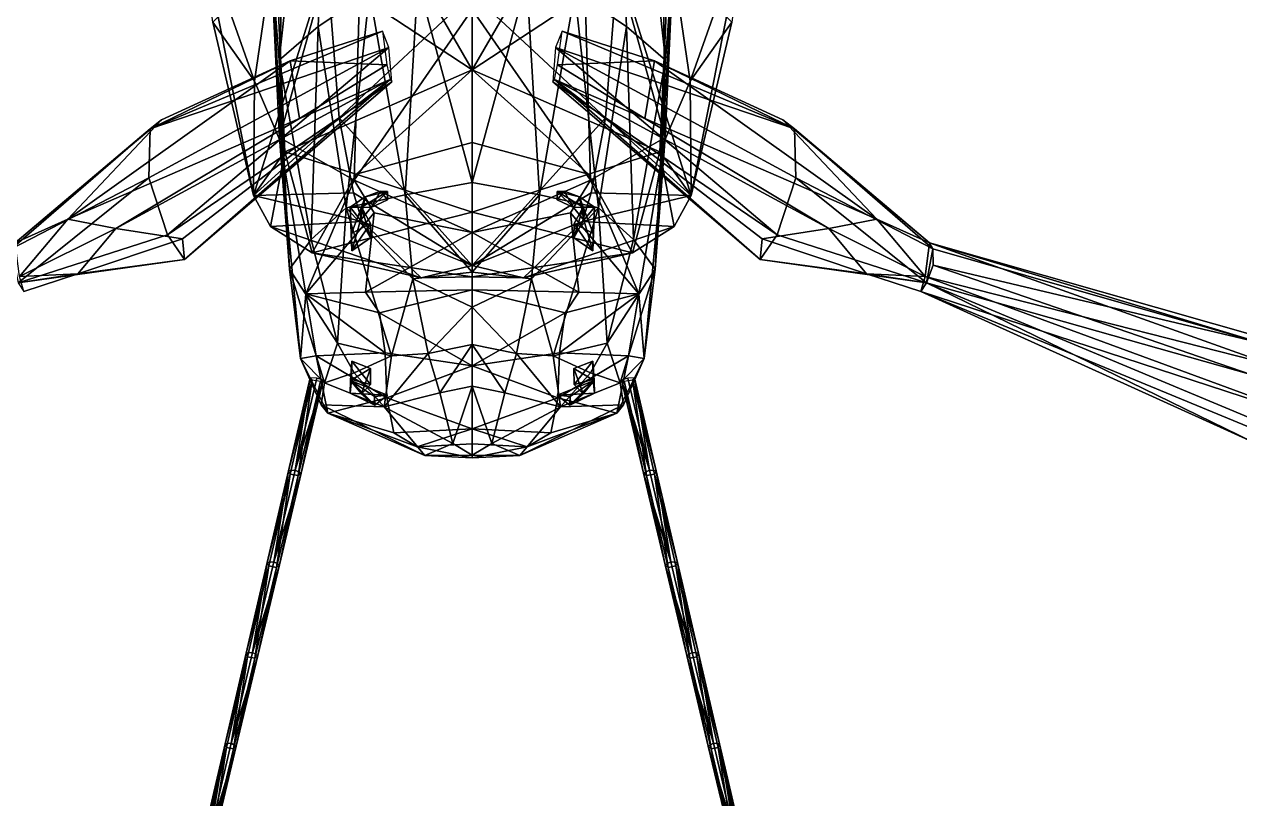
# Model space of a CAD drawing. Extents: x -0.0278 to 0.0278, y -0.0507 to 0.0286.
# Drawn here: x -0.0089 to 0.01524, y -0.02143 to -0.00606 of the extents above; entities that cross this region are included whole.
import ezdxf

# ---------------------------------------------------------------- set-up
doc = ezdxf.new("R2010")
doc.units = 0
doc.layers.add('ROACH$LWO', color=1, linetype='CONTINUOUS')

msp = doc.modelspace()

# ---------------------------------------------------------------- linework, layer by layer
at = {"layer": 'ROACH$LWO'}
for points in [[(-0.003833, -0.006775, 0.011324), (-0.003998, -0.004721, 0.012305), (-0.003349, 0.004851, 0.011623)], [(-0.003349, 0.004851, 0.011623), (-0.002591, 0.004576, 0.010879), (-0.003833, -0.006775, 0.011324)], [(0.002591, 0.004576, 0.010879), (0.003349, 0.004851, 0.011623), (0.003833, -0.006775, 0.011324)], [(0.003998, -0.004721, 0.012305), (0.003833, -0.006775, 0.011324), (0.003349, 0.004851, 0.011623)], [(-0.002591, 0.004576, 0.010879), (-0.003064, -0.006105, 0.01035), (-0.003833, -0.006775, 0.011324)], [(-0.003064, -0.006105, 0.01035), (-0.002591, 0.004576, 0.010879), (-0.002039, -0.005424, 0.009684)], [(0.002591, 0.004576, 0.010879), (0.003064, -0.006105, 0.01035), (0.002039, -0.005424, 0.009684)], [(0.003064, -0.006105, 0.01035), (0.002591, 0.004576, 0.010879), (0.003833, -0.006775, 0.011324)], [(-0.003998, -0.004721, 0.012305), (-0.003827, -0.008309, 0.013187), (-0.00372, 0.001662, 0.013112)], [(-0.003827, -0.008309, 0.013187), (-0.002147, -0.002297, 0.013983), (-0.00372, 0.001662, 0.013112)], [(0.002147, -0.002297, 0.013983), (0.003827, -0.008309, 0.013187), (0.00372, 0.001662, 0.013112)], [(0.003827, -0.008309, 0.013187), (0.003998, -0.004721, 0.012305), (0.00372, 0.001662, 0.013112)], [(-0.002346, -0.009154, 0.013752), (-0.002147, -0.002297, 0.013983), (-0.003827, -0.008309, 0.013187)], [(-0.002147, -0.002297, 0.013983), (-0.002346, -0.009154, 0.013752), (0, -0.00577, 0.013861)], [(0.002346, -0.009154, 0.013752), (0.002147, -0.002297, 0.013983), (0, -0.00577, 0.013861)], [(0.002147, -0.002297, 0.013983), (0.002346, -0.009154, 0.013752), (0.003827, -0.008309, 0.013187)], [(0, -0.006965, 0.015927), (0, -0.003525, 0.016612), (-0.001189, -0.004907, 0.016438)], [(0, -0.003525, 0.016612), (0, -0.006965, 0.015927), (0.001189, -0.004907, 0.016438)], [(-0.004343, -0.009459, 0.013097), (-0.005153, -0.006023, 0.014034), (-0.005409, -0.004062, 0.012632)], [(-0.005409, -0.004062, 0.012632), (-0.00289, -0.004834, 0.011354), (-0.004343, -0.009459, 0.013097)], [(0.00289, -0.004834, 0.011354), (0.005409, -0.004062, 0.012632), (0.004343, -0.009459, 0.013097)], [(0.005153, -0.006023, 0.014034), (0.004343, -0.009459, 0.013097), (0.005409, -0.004062, 0.012632)], [(-0.004325, -0.007191, 0.014898), (-0.003915, -0.004393, 0.015993), (-0.004846, -0.005716, 0.01507)], [(-0.003915, -0.004393, 0.015993), (-0.004325, -0.007191, 0.014898), (-0.003725, -0.008594, 0.014564)], [(-0.001189, -0.004907, 0.016438), (-0.003915, -0.004393, 0.015993), (0, -0.006965, 0.015927)], [(-0.003915, -0.004393, 0.015993), (-0.003725, -0.008594, 0.014564), (0, -0.006965, 0.015927)], [(0.003915, -0.004393, 0.015993), (0.001189, -0.004907, 0.016438), (0, -0.006965, 0.015927)], [(0.003725, -0.008594, 0.014564), (0.003915, -0.004393, 0.015993), (0, -0.006965, 0.015927)], [(0.004325, -0.007191, 0.014898), (0.003915, -0.004393, 0.015993), (0.003725, -0.008594, 0.014564)], [(0.003915, -0.004393, 0.015993), (0.004325, -0.007191, 0.014898), (0.004846, -0.005716, 0.01507)], [(-0.003833, -0.006775, 0.011324), (-0.003628, -0.010924, 0.011934), (-0.003998, -0.004721, 0.012305)], [(-0.003827, -0.008309, 0.013187), (-0.003998, -0.004721, 0.012305), (-0.003628, -0.010924, 0.011934)], [(0.003628, -0.010924, 0.011934), (0.003833, -0.006775, 0.011324), (0.003998, -0.004721, 0.012305)], [(0.003998, -0.004721, 0.012305), (0.003827, -0.008309, 0.013187), (0.003628, -0.010924, 0.011934)], [(-0.00289, -0.004834, 0.011354), (-0.002646, -0.00792, 0.011747), (-0.004343, -0.009459, 0.013097)], [(-0.00289, -0.004834, 0.011354), (0, -0.005453, 0.011403), (-0.002646, -0.00792, 0.011747)], [(0, -0.005, 0.009169), (0, -0.009205, 0.009579), (-0.00108, -0.005214, 0.009303)], [(0, -0.005453, 0.011403), (0.00289, -0.004834, 0.011354), (0.002646, -0.00792, 0.011747)], [(0, -0.009205, 0.009579), (0, -0.005, 0.009169), (0.00108, -0.005214, 0.009303)], [(0.002646, -0.00792, 0.011747), (0.00289, -0.004834, 0.011354), (0.004343, -0.009459, 0.013097)], [(-0.00108, -0.005214, 0.009303), (-0.001335, -0.009448, 0.009735), (-0.002039, -0.005424, 0.009684)], [(-0.001335, -0.009448, 0.009735), (-0.00108, -0.005214, 0.009303), (0, -0.009205, 0.009579)], [(0.00108, -0.005214, 0.009303), (0.001335, -0.009448, 0.009735), (0, -0.009205, 0.009579)], [(0.001335, -0.009448, 0.009735), (0.00108, -0.005214, 0.009303), (0.002039, -0.005424, 0.009684)], [(-0.002039, -0.005424, 0.009684), (-0.002503, -0.009706, 0.010265), (-0.003064, -0.006105, 0.01035)], [(0, -0.010852, 0.012532), (-0.002646, -0.00792, 0.011747), (0, -0.005453, 0.011403)], [(-0.001335, -0.009448, 0.009735), (-0.002503, -0.009706, 0.010265), (-0.002039, -0.005424, 0.009684)], [(0.002646, -0.00792, 0.011747), (0, -0.010852, 0.012532), (0, -0.005453, 0.011403)], [(0.002503, -0.009706, 0.010265), (0.001335, -0.009448, 0.009735), (0.002039, -0.005424, 0.009684)], [(0.002503, -0.009706, 0.010265), (0.002039, -0.005424, 0.009684), (0.003064, -0.006105, 0.01035)], [(-0.004846, -0.005716, 0.01507), (-0.005153, -0.006023, 0.014034), (-0.004325, -0.007191, 0.014898)], [(0, -0.010195, 0.014094), (0, -0.00577, 0.013861), (-0.002346, -0.009154, 0.013752)], [(0, -0.00577, 0.013861), (0, -0.010195, 0.014094), (0.002346, -0.009154, 0.013752)], [(0.005153, -0.006023, 0.014034), (0.004846, -0.005716, 0.01507), (0.004325, -0.007191, 0.014898)], [(-0.004325, -0.007191, 0.014898), (-0.005153, -0.006023, 0.014034), (-0.004343, -0.009459, 0.013097)], [(0.005153, -0.006023, 0.014034), (0.004325, -0.007191, 0.014898), (0.004343, -0.009459, 0.013097)], [(-0.003616, -0.006786, 0.010665), (-0.006399, -0.008135, 0.011013), (-0.001784, -0.006197, 0.011287)], [(-0.006399, -0.008135, 0.011013), (-0.001655, -0.006527, 0.011959), (-0.001784, -0.006197, 0.011287)], [(-0.003064, -0.006105, 0.01035), (-0.003202, -0.010333, 0.010972), (-0.003833, -0.006775, 0.011324)], [(-0.001784, -0.006197, 0.011287), (-0.001694, -0.006866, 0.010774), (-0.003616, -0.006786, 0.010665)], [(-0.003202, -0.010333, 0.010972), (-0.003064, -0.006105, 0.01035), (-0.002503, -0.009706, 0.010265)], [(0.001655, -0.006527, 0.011959), (0.006399, -0.008135, 0.011013), (0.001784, -0.006197, 0.011287)], [(0.001694, -0.006866, 0.010774), (0.001784, -0.006197, 0.011287), (0.003616, -0.006786, 0.010665)], [(0.006399, -0.008135, 0.011013), (0.003616, -0.006786, 0.010665), (0.001784, -0.006197, 0.011287)], [(0.003064, -0.006105, 0.01035), (0.003202, -0.010333, 0.010972), (0.002503, -0.009706, 0.010265)], [(0.003202, -0.010333, 0.010972), (0.003064, -0.006105, 0.01035), (0.003833, -0.006775, 0.011324)], [(-0.006422, -0.009113, 0.011657), (-0.001655, -0.006527, 0.011959), (-0.006399, -0.008135, 0.011013)], [(-0.006055, -0.010242, 0.011151), (-0.001655, -0.006527, 0.011959), (-0.006422, -0.009113, 0.011657)], [(-0.001655, -0.006527, 0.011959), (-0.006055, -0.010242, 0.011151), (-0.001596, -0.007207, 0.011394)], [(0.006055, -0.010242, 0.011151), (0.001655, -0.006527, 0.011959), (0.001596, -0.007207, 0.011394)], [(0.001655, -0.006527, 0.011959), (0.006422, -0.009113, 0.011657), (0.006399, -0.008135, 0.011013)], [(0.001655, -0.006527, 0.011959), (0.006055, -0.010242, 0.011151), (0.006422, -0.009113, 0.011657)], [(-0.008031, -0.009933, 0.009286), (-0.006169, -0.007957, 0.010054), (-0.003616, -0.006786, 0.010665)], [(-0.003616, -0.006786, 0.010665), (-0.003429, -0.007933, 0.010201), (-0.008031, -0.009933, 0.009286)], [(-0.006169, -0.007957, 0.010054), (-0.006399, -0.008135, 0.011013), (-0.003616, -0.006786, 0.010665)], [(-0.003202, -0.010333, 0.010972), (-0.003628, -0.010924, 0.011934), (-0.003833, -0.006775, 0.011324)], [(-0.003725, -0.008594, 0.014564), (-0.002306, -0.009036, 0.014707), (0, -0.006965, 0.015927)], [(-0.003429, -0.007933, 0.010201), (-0.003616, -0.006786, 0.010665), (-0.001694, -0.006866, 0.010774)], [(-0.001694, -0.006866, 0.010774), (-0.001633, -0.00716, 0.010984), (-0.003429, -0.007933, 0.010201)], [(0, -0.006965, 0.015927), (-0.002306, -0.009036, 0.014707), (0, -0.008408, 0.015148)], [(0.002306, -0.009036, 0.014707), (0, -0.006965, 0.015927), (0, -0.008408, 0.015148)], [(0.002306, -0.009036, 0.014707), (0.003725, -0.008594, 0.014564), (0, -0.006965, 0.015927)], [(0.001633, -0.00716, 0.010984), (0.001694, -0.006866, 0.010774), (0.003429, -0.007933, 0.010201)], [(0.003616, -0.006786, 0.010665), (0.003429, -0.007933, 0.010201), (0.001694, -0.006866, 0.010774)], [(0.003628, -0.010924, 0.011934), (0.003202, -0.010333, 0.010972), (0.003833, -0.006775, 0.011324)], [(0.003429, -0.007933, 0.010201), (0.003616, -0.006786, 0.010665), (0.008031, -0.009933, 0.009286)], [(0.006399, -0.008135, 0.011013), (0.006169, -0.007957, 0.010054), (0.003616, -0.006786, 0.010665)], [(0.006169, -0.007957, 0.010054), (0.008031, -0.009933, 0.009286), (0.003616, -0.006786, 0.010665)], [(-0.003429, -0.007933, 0.010201), (-0.001633, -0.00716, 0.010984), (-0.007077, -0.010115, 0.009374)], [(-0.001633, -0.00716, 0.010984), (-0.005754, -0.010319, 0.009793), (-0.007077, -0.010115, 0.009374)], [(-0.005713, -0.010729, 0.01024), (-0.001596, -0.007207, 0.011394), (-0.006055, -0.010242, 0.011151)], [(-0.001633, -0.00716, 0.010984), (-0.005713, -0.010729, 0.01024), (-0.005754, -0.010319, 0.009793)], [(-0.001596, -0.007207, 0.011394), (-0.005713, -0.010729, 0.01024), (-0.001633, -0.00716, 0.010984)], [(-0.004325, -0.007191, 0.014898), (-0.004343, -0.009459, 0.013097), (-0.003725, -0.008594, 0.014564)], [(0.005713, -0.010729, 0.01024), (0.001596, -0.007207, 0.011394), (0.001633, -0.00716, 0.010984)], [(0.001596, -0.007207, 0.011394), (0.005713, -0.010729, 0.01024), (0.006055, -0.010242, 0.011151)], [(0.001633, -0.00716, 0.010984), (0.003429, -0.007933, 0.010201), (0.007077, -0.010115, 0.009374)], [(0.005754, -0.010319, 0.009793), (0.001633, -0.00716, 0.010984), (0.007077, -0.010115, 0.009374)], [(0.005713, -0.010729, 0.01024), (0.001633, -0.00716, 0.010984), (0.005754, -0.010319, 0.009793)], [(0.004343, -0.009459, 0.013097), (0.004325, -0.007191, 0.014898), (0.003725, -0.008594, 0.014564)], [(-0.006169, -0.007957, 0.010054), (-0.009076, -0.010403, 0.009245), (-0.006399, -0.008135, 0.011013)], [(-0.006169, -0.007957, 0.010054), (-0.008031, -0.009933, 0.009286), (-0.009076, -0.010403, 0.009245)], [(-0.007077, -0.010115, 0.009374), (-0.008031, -0.009933, 0.009286), (-0.003429, -0.007933, 0.010201)], [(-0.002357, -0.009407, 0.012193), (-0.004343, -0.009459, 0.013097), (-0.002646, -0.00792, 0.011747)], [(-0.002357, -0.009407, 0.012193), (-0.002646, -0.00792, 0.011747), (0, -0.010852, 0.012532)], [(0.002646, -0.00792, 0.011747), (0.002357, -0.009407, 0.012193), (0, -0.010852, 0.012532)], [(0.004343, -0.009459, 0.013097), (0.002357, -0.009407, 0.012193), (0.002646, -0.00792, 0.011747)], [(0.008031, -0.009933, 0.009286), (0.007077, -0.010115, 0.009374), (0.003429, -0.007933, 0.010201)], [(0.009076, -0.010403, 0.009245), (0.006169, -0.007957, 0.010054), (0.006399, -0.008135, 0.011013)], [(0.008031, -0.009933, 0.009286), (0.006169, -0.007957, 0.010054), (0.009076, -0.010403, 0.009245)], [(-0.006399, -0.008135, 0.011013), (-0.009147, -0.010517, 0.009595), (-0.006422, -0.009113, 0.011657)], [(-0.009147, -0.010517, 0.009595), (-0.006399, -0.008135, 0.011013), (-0.009076, -0.010403, 0.009245)], [(0.009147, -0.010517, 0.009595), (0.006399, -0.008135, 0.011013), (0.006422, -0.009113, 0.011657)], [(0.006399, -0.008135, 0.011013), (0.009147, -0.010517, 0.009595), (0.009076, -0.010403, 0.009245)], [(-0.003827, -0.008309, 0.013187), (-0.003304, -0.01141, 0.013601), (-0.002346, -0.009154, 0.013752)], [(-0.003827, -0.008309, 0.013187), (-0.00341, -0.012699, 0.0125), (-0.003304, -0.01141, 0.013601)], [(-0.00341, -0.012699, 0.0125), (-0.003827, -0.008309, 0.013187), (-0.003628, -0.010924, 0.011934)], [(0, -0.009791, 0.014401), (0, -0.008408, 0.015148), (-0.002306, -0.009036, 0.014707)], [(0, -0.008408, 0.015148), (0, -0.009791, 0.014401), (0.002306, -0.009036, 0.014707)], [(0.003304, -0.01141, 0.013601), (0.003827, -0.008309, 0.013187), (0.002346, -0.009154, 0.013752)], [(0.00341, -0.012699, 0.0125), (0.003827, -0.008309, 0.013187), (0.003304, -0.01141, 0.013601)], [(0.003827, -0.008309, 0.013187), (0.00341, -0.012699, 0.0125), (0.003628, -0.010924, 0.011934)], [(-0.004007, -0.010079, 0.013187), (-0.003725, -0.008594, 0.014564), (-0.004343, -0.009459, 0.013097)], [(-0.003179, -0.010598, 0.013287), (-0.003725, -0.008594, 0.014564), (-0.004007, -0.010079, 0.013187)], [(-0.003179, -0.010598, 0.013287), (-0.002306, -0.009036, 0.014707), (-0.003725, -0.008594, 0.014564)], [(0.002306, -0.009036, 0.014707), (0.003179, -0.010598, 0.013287), (0.003725, -0.008594, 0.014564)], [(0.003725, -0.008594, 0.014564), (0.003179, -0.010598, 0.013287), (0.004007, -0.010079, 0.013187)], [(0.003725, -0.008594, 0.014564), (0.004007, -0.010079, 0.013187), (0.004343, -0.009459, 0.013097)], [(-0.00902, -0.011195, 0.009659), (-0.006422, -0.009113, 0.011657), (-0.009147, -0.010517, 0.009595)], [(-0.006422, -0.009113, 0.011657), (-0.00902, -0.011195, 0.009659), (-0.006055, -0.010242, 0.011151)], [(-0.001951, -0.009808, 0.014094), (-0.002346, -0.009154, 0.013752), (-0.003304, -0.01141, 0.013601)], [(0, -0.009791, 0.014401), (-0.002306, -0.009036, 0.014707), (-0.003179, -0.010598, 0.013287)], [(-0.002346, -0.009154, 0.013752), (-0.001951, -0.009808, 0.014094), (0, -0.010195, 0.014094)], [(0.002306, -0.009036, 0.014707), (0, -0.009791, 0.014401), (0.003179, -0.010598, 0.013287)], [(0.001951, -0.009808, 0.014094), (0.002346, -0.009154, 0.013752), (0, -0.010195, 0.014094)], [(0.002346, -0.009154, 0.013752), (0.001951, -0.009808, 0.014094), (0.003304, -0.01141, 0.013601)], [(0.00902, -0.011195, 0.009659), (0.006422, -0.009113, 0.011657), (0.006055, -0.010242, 0.011151)], [(0.006422, -0.009113, 0.011657), (0.00902, -0.011195, 0.009659), (0.009147, -0.010517, 0.009595)], [(-0.002189, -0.00998, 0.012435), (-0.004343, -0.009459, 0.013097), (-0.002357, -0.009407, 0.012193)], [(-0.002189, -0.00998, 0.012435), (-0.002357, -0.009407, 0.012193), (0, -0.010852, 0.012532)], [(-0.001682, -0.009383, 0.008588), (-0.002198, -0.009692, 0.009186), (-0.002009, -0.009701, 0.008663)], [(-0.002128, -0.009489, 0.008652), (-0.002198, -0.009692, 0.009186), (-0.001682, -0.009383, 0.008588)], [(-0.002128, -0.009489, 0.008652), (-0.001823, -0.009372, 0.008139), (-0.002009, -0.009701, 0.008663)], [(-0.001682, -0.009383, 0.008588), (-0.001823, -0.009372, 0.008139), (-0.002128, -0.009489, 0.008652)], [(-0.002009, -0.009701, 0.008663), (-0.001823, -0.009372, 0.008139), (-0.001685, -0.009545, 0.008524)], [(-0.002009, -0.009701, 0.008663), (-0.001685, -0.009545, 0.008524), (-0.001682, -0.009383, 0.008588)], [(-0.001823, -0.009372, 0.008139), (-0.001682, -0.009383, 0.008588), (-0.001685, -0.009545, 0.008524)], [(-0.001335, -0.009448, 0.009735), (0, -0.009205, 0.009579), (0, -0.01098, 0.009111)], [(0, -0.009205, 0.009579), (0.001335, -0.009448, 0.009735), (0, -0.01098, 0.009111)], [(0.002357, -0.009407, 0.012193), (0.002189, -0.00998, 0.012435), (0, -0.010852, 0.012532)], [(0.001682, -0.009383, 0.008588), (0.001823, -0.009372, 0.008139), (0.001685, -0.009545, 0.008524)], [(0.001823, -0.009372, 0.008139), (0.001682, -0.009383, 0.008588), (0.002128, -0.009489, 0.008652)], [(0.001685, -0.009545, 0.008524), (0.002009, -0.009701, 0.008663), (0.001682, -0.009383, 0.008588)], [(0.002198, -0.009692, 0.009186), (0.001682, -0.009383, 0.008588), (0.002009, -0.009701, 0.008663)], [(0.002198, -0.009692, 0.009186), (0.002128, -0.009489, 0.008652), (0.001682, -0.009383, 0.008588)], [(0.001823, -0.009372, 0.008139), (0.002009, -0.009701, 0.008663), (0.001685, -0.009545, 0.008524)], [(0.001823, -0.009372, 0.008139), (0.002128, -0.009489, 0.008652), (0.002009, -0.009701, 0.008663)], [(0.004343, -0.009459, 0.013097), (0.002189, -0.00998, 0.012435), (0.002357, -0.009407, 0.012193)], [(-0.004343, -0.009459, 0.013097), (-0.002189, -0.00998, 0.012435), (-0.004007, -0.010079, 0.013187)], [(-0.001335, -0.009448, 0.009735), (-0.001178, -0.011117, 0.009261), (-0.002503, -0.009706, 0.010265)], [(-0.002427, -0.009691, 0.009102), (-0.002128, -0.009489, 0.008652), (-0.002217, -0.009953, 0.009046)], [(-0.002128, -0.009489, 0.008652), (-0.002427, -0.009691, 0.009102), (-0.002198, -0.009692, 0.009186)], [(-0.002128, -0.009489, 0.008652), (-0.002009, -0.009701, 0.008663), (-0.002217, -0.009953, 0.009046)], [(-0.001178, -0.011117, 0.009261), (-0.001335, -0.009448, 0.009735), (0, -0.01098, 0.009111)], [(0.001335, -0.009448, 0.009735), (0.001178, -0.011117, 0.009261), (0, -0.01098, 0.009111)], [(0.001178, -0.011117, 0.009261), (0.001335, -0.009448, 0.009735), (0.002503, -0.009706, 0.010265)], [(0.002009, -0.009701, 0.008663), (0.002128, -0.009489, 0.008652), (0.002217, -0.009953, 0.009046)], [(0.002128, -0.009489, 0.008652), (0.002427, -0.009691, 0.009102), (0.002217, -0.009953, 0.009046)], [(0.002427, -0.009691, 0.009102), (0.002128, -0.009489, 0.008652), (0.002198, -0.009692, 0.009186)], [(0.002189, -0.00998, 0.012435), (0.004343, -0.009459, 0.013097), (0.004007, -0.010079, 0.013187)], [(-0.002118, -0.011381, 0.01399), (-0.001951, -0.009808, 0.014094), (-0.003304, -0.01141, 0.013601)], [(-0.00268, -0.012395, 0.010274), (-0.003202, -0.010333, 0.010972), (-0.002503, -0.009706, 0.010265)], [(0, -0.011078, 0.013382), (0, -0.009791, 0.014401), (-0.003179, -0.010598, 0.013287)], [(-0.002503, -0.009706, 0.010265), (-0.001603, -0.012642, 0.009397), (-0.00268, -0.012395, 0.010274)], [(-0.002503, -0.009706, 0.010265), (-0.001178, -0.011117, 0.009261), (-0.001603, -0.012642, 0.009397)], [(-0.002427, -0.009691, 0.009102), (-0.002217, -0.009953, 0.009046), (-0.002395, -0.010557, 0.010386)], [(-0.002402, -0.010214, 0.010524), (-0.002427, -0.009691, 0.009102), (-0.002395, -0.010557, 0.010386)], [(-0.002427, -0.009691, 0.009102), (-0.002402, -0.010214, 0.010524), (-0.002198, -0.009692, 0.009186)], [(-0.002402, -0.010214, 0.010524), (-0.002022, -0.010018, 0.009966), (-0.002198, -0.009692, 0.009186)], [(-0.002217, -0.009953, 0.009046), (-0.002009, -0.009701, 0.008663), (-0.002198, -0.009692, 0.009186)], [(-0.002019, -0.010301, 0.009763), (-0.002217, -0.009953, 0.009046), (-0.002198, -0.009692, 0.009186)], [(-0.002198, -0.009692, 0.009186), (-0.002022, -0.010018, 0.009966), (-0.002019, -0.010301, 0.009763)], [(-0.001951, -0.009808, 0.014094), (-0.002118, -0.011381, 0.01399), (0, -0.010195, 0.014094)], [(0, -0.009791, 0.014401), (0, -0.011078, 0.013382), (0.003179, -0.010598, 0.013287)], [(0.002118, -0.011381, 0.01399), (0.001951, -0.009808, 0.014094), (0, -0.010195, 0.014094)], [(0.001178, -0.011117, 0.009261), (0.002503, -0.009706, 0.010265), (0.001603, -0.012642, 0.009397)], [(0.001603, -0.012642, 0.009397), (0.002503, -0.009706, 0.010265), (0.00268, -0.012395, 0.010274)], [(0.001951, -0.009808, 0.014094), (0.002118, -0.011381, 0.01399), (0.003304, -0.01141, 0.013601)], [(0.002009, -0.009701, 0.008663), (0.002217, -0.009953, 0.009046), (0.002198, -0.009692, 0.009186)], [(0.002217, -0.009953, 0.009046), (0.002019, -0.010301, 0.009763), (0.002198, -0.009692, 0.009186)], [(0.002022, -0.010018, 0.009966), (0.002198, -0.009692, 0.009186), (0.002019, -0.010301, 0.009763)], [(0.002022, -0.010018, 0.009966), (0.002402, -0.010214, 0.010524), (0.002198, -0.009692, 0.009186)], [(0.002402, -0.010214, 0.010524), (0.002427, -0.009691, 0.009102), (0.002198, -0.009692, 0.009186)], [(0.002217, -0.009953, 0.009046), (0.002427, -0.009691, 0.009102), (0.002395, -0.010557, 0.010386)], [(0.002427, -0.009691, 0.009102), (0.002402, -0.010214, 0.010524), (0.002395, -0.010557, 0.010386)], [(0.003202, -0.010333, 0.010972), (0.00268, -0.012395, 0.010274), (0.002503, -0.009706, 0.010265)], [(-0.008031, -0.009933, 0.009286), (-0.008993, -0.011071, 0.008714), (-0.009076, -0.010403, 0.009245)], [(-0.008031, -0.009933, 0.009286), (-0.007077, -0.010115, 0.009374), (-0.008993, -0.011071, 0.008714)], [(-0.007077, -0.010115, 0.009374), (-0.00783, -0.011015, 0.009389), (-0.008993, -0.011071, 0.008714)], [(-0.005754, -0.010319, 0.009793), (-0.00783, -0.011015, 0.009389), (-0.007077, -0.010115, 0.009374)], [(-0.002189, -0.00998, 0.012435), (-0.001014, -0.011096, 0.012988), (-0.004007, -0.010079, 0.013187)], [(-0.001014, -0.011096, 0.012988), (-0.003179, -0.010598, 0.013287), (-0.004007, -0.010079, 0.013187)], [(-0.002022, -0.010018, 0.009966), (-0.002402, -0.010214, 0.010524), (-0.002395, -0.010557, 0.010386)], [(-0.002217, -0.009953, 0.009046), (-0.002019, -0.010301, 0.009763), (-0.002395, -0.010557, 0.010386)], [(-0.002395, -0.010557, 0.010386), (-0.002019, -0.010301, 0.009763), (-0.002022, -0.010018, 0.009966)], [(-0.002189, -0.00998, 0.012435), (0, -0.010852, 0.012532), (-0.001014, -0.011096, 0.012988)], [(0, -0.010852, 0.012532), (0.002189, -0.00998, 0.012435), (0.001014, -0.011096, 0.012988)], [(0.001014, -0.011096, 0.012988), (0.002189, -0.00998, 0.012435), (0.004007, -0.010079, 0.013187)], [(0.003179, -0.010598, 0.013287), (0.001014, -0.011096, 0.012988), (0.004007, -0.010079, 0.013187)], [(0.002019, -0.010301, 0.009763), (0.002217, -0.009953, 0.009046), (0.002395, -0.010557, 0.010386)], [(0.002019, -0.010301, 0.009763), (0.002395, -0.010557, 0.010386), (0.002022, -0.010018, 0.009966)], [(0.002402, -0.010214, 0.010524), (0.002022, -0.010018, 0.009966), (0.002395, -0.010557, 0.010386)], [(0.00783, -0.011015, 0.009389), (0.005754, -0.010319, 0.009793), (0.007077, -0.010115, 0.009374)], [(0.007077, -0.010115, 0.009374), (0.008031, -0.009933, 0.009286), (0.008993, -0.011071, 0.008714)], [(0.00783, -0.011015, 0.009389), (0.007077, -0.010115, 0.009374), (0.008993, -0.011071, 0.008714)], [(0.008993, -0.011071, 0.008714), (0.008031, -0.009933, 0.009286), (0.009076, -0.010403, 0.009245)], [(-0.005713, -0.010729, 0.01024), (-0.006055, -0.010242, 0.011151), (-0.00902, -0.011195, 0.009659)], [(-0.00783, -0.011015, 0.009389), (-0.005754, -0.010319, 0.009793), (-0.005713, -0.010729, 0.01024)], [(-0.003202, -0.010333, 0.010972), (-0.00268, -0.012395, 0.010274), (-0.003628, -0.010924, 0.011934)], [(0, -0.010195, 0.014094), (-0.002118, -0.011381, 0.01399), (0, -0.011331, 0.013981)], [(0.002118, -0.011381, 0.01399), (0, -0.010195, 0.014094), (0, -0.011331, 0.013981)], [(0.00268, -0.012395, 0.010274), (0.003202, -0.010333, 0.010972), (0.003628, -0.010924, 0.011934)], [(0.006055, -0.010242, 0.011151), (0.005713, -0.010729, 0.01024), (0.00902, -0.011195, 0.009659)], [(0.005754, -0.010319, 0.009793), (0.00783, -0.011015, 0.009389), (0.005713, -0.010729, 0.01024)], [(-0.003179, -0.010598, 0.013287), (-0.001014, -0.011096, 0.012988), (0, -0.011078, 0.013382)], [(0.001014, -0.011096, 0.012988), (0.003179, -0.010598, 0.013287), (0, -0.011078, 0.013382)], [(0.015852, -0.012815, 0.009724), (0.008993, -0.011071, 0.008714), (0.009076, -0.010403, 0.009245)], [(0.00902, -0.011195, 0.009659), (0.009153, -0.010845, 0.009769), (0.009147, -0.010517, 0.009595)], [(0.015852, -0.012815, 0.009724), (0.009076, -0.010403, 0.009245), (0.015866, -0.012331, 0.010102)], [(0.015866, -0.012331, 0.010102), (0.009076, -0.010403, 0.009245), (0.015679, -0.012394, 0.01071)], [(0.009147, -0.010517, 0.009595), (0.015679, -0.012394, 0.01071), (0.009076, -0.010403, 0.009245)], [(0.015679, -0.012394, 0.01071), (0.009147, -0.010517, 0.009595), (0.009153, -0.010845, 0.009769)], [(-0.005713, -0.010729, 0.01024), (-0.00902, -0.011195, 0.009659), (-0.00783, -0.011015, 0.009389)], [(0, -0.011078, 0.013382), (-0.001014, -0.011096, 0.012988), (0, -0.010852, 0.012532)], [(0.001014, -0.011096, 0.012988), (0, -0.011078, 0.013382), (0, -0.010852, 0.012532)], [(0.00902, -0.011195, 0.009659), (0.005713, -0.010729, 0.01024), (0.00783, -0.011015, 0.009389)], [(0.015459, -0.013011, 0.011079), (0.009153, -0.010845, 0.009769), (0.00902, -0.011195, 0.009659)], [(0.009153, -0.010845, 0.009769), (0.015459, -0.013011, 0.011079), (0.015679, -0.012394, 0.01071)], [(-0.00902, -0.011195, 0.009659), (-0.008904, -0.011367, 0.008936), (-0.00783, -0.011015, 0.009389)], [(-0.008904, -0.011367, 0.008936), (-0.008993, -0.011071, 0.008714), (-0.00783, -0.011015, 0.009389)], [(-0.002935, -0.013177, 0.011078), (-0.00341, -0.012699, 0.0125), (-0.003628, -0.010924, 0.011934)], [(-0.003628, -0.010924, 0.011934), (-0.00268, -0.012395, 0.010274), (-0.002935, -0.013177, 0.011078)], [(0, -0.01098, 0.009111), (0, -0.011675, 0.009534), (-0.001178, -0.011117, 0.009261)], [(0, -0.011675, 0.009534), (0, -0.01098, 0.009111), (0.001178, -0.011117, 0.009261)], [(0.00268, -0.012395, 0.010274), (0.003628, -0.010924, 0.011934), (0.002935, -0.013177, 0.011078)], [(0.00341, -0.012699, 0.0125), (0.002935, -0.013177, 0.011078), (0.003628, -0.010924, 0.011934)], [(0.008993, -0.011071, 0.008714), (0.008904, -0.011367, 0.008936), (0.00783, -0.011015, 0.009389)], [(0.008904, -0.011367, 0.008936), (0.00902, -0.011195, 0.009659), (0.00783, -0.011015, 0.009389)], [(0.008904, -0.011367, 0.008936), (0.008993, -0.011071, 0.008714), (0.016991, -0.014006, 0.009693)], [(0.015852, -0.012815, 0.009724), (0.016991, -0.014006, 0.009693), (0.008993, -0.011071, 0.008714)], [(-0.002118, -0.011381, 0.01399), (-0.001844, -0.011788, 0.014386), (0, -0.011331, 0.013981)], [(-0.001844, -0.011788, 0.014386), (0, -0.012843, 0.014113), (0, -0.011331, 0.013981)], [(-0.000878, -0.012594, 0.009048), (-0.001603, -0.012642, 0.009397), (-0.001178, -0.011117, 0.009261)], [(-0.000878, -0.012594, 0.009048), (-0.001178, -0.011117, 0.009261), (0, -0.011675, 0.009534)], [(0.001178, -0.011117, 0.009261), (0.000878, -0.012594, 0.009048), (0, -0.011675, 0.009534)], [(0.001844, -0.011788, 0.014386), (0.002118, -0.011381, 0.01399), (0, -0.011331, 0.013981)], [(0, -0.012843, 0.014113), (0.001844, -0.011788, 0.014386), (0, -0.011331, 0.013981)], [(0.001603, -0.012642, 0.009397), (0.000878, -0.012594, 0.009048), (0.001178, -0.011117, 0.009261)], [(0.01549, -0.01435, 0.010295), (0.00902, -0.011195, 0.009659), (0.008904, -0.011367, 0.008936)], [(0.015407, -0.013858, 0.01085), (0.00902, -0.011195, 0.009659), (0.01549, -0.01435, 0.010295)], [(0.00902, -0.011195, 0.009659), (0.015407, -0.013858, 0.01085), (0.015459, -0.013011, 0.011079)], [(-0.00341, -0.012699, 0.0125), (-0.003101, -0.012644, 0.013552), (-0.003304, -0.01141, 0.013601)], [(-0.001844, -0.011788, 0.014386), (-0.002118, -0.011381, 0.01399), (-0.003304, -0.01141, 0.013601)], [(-0.003304, -0.01141, 0.013601), (-0.003101, -0.012644, 0.013552), (-0.001729, -0.012585, 0.014408)], [(-0.001729, -0.012585, 0.014408), (-0.001844, -0.011788, 0.014386), (-0.003304, -0.01141, 0.013601)], [(0.003101, -0.012644, 0.013552), (0.003304, -0.01141, 0.013601), (0.001729, -0.012585, 0.014408)], [(0.001844, -0.011788, 0.014386), (0.001729, -0.012585, 0.014408), (0.003304, -0.01141, 0.013601)], [(0.002118, -0.011381, 0.01399), (0.001844, -0.011788, 0.014386), (0.003304, -0.01141, 0.013601)], [(0.003101, -0.012644, 0.013552), (0.00341, -0.012699, 0.0125), (0.003304, -0.01141, 0.013601)], [(0.015606, -0.014134, 0.00985), (0.008904, -0.011367, 0.008936), (0.016991, -0.014006, 0.009693)], [(0.008904, -0.011367, 0.008936), (0.015606, -0.014134, 0.00985), (0.01549, -0.01435, 0.010295)], [(-0.001844, -0.011788, 0.014386), (-0.001729, -0.012585, 0.014408), (0, -0.012843, 0.014113)], [(-0.000878, -0.012594, 0.009048), (0, -0.011675, 0.009534), (0, -0.012421, 0.009519)], [(0, -0.011675, 0.009534), (0.000878, -0.012594, 0.009048), (0, -0.012421, 0.009519)], [(0.001729, -0.012585, 0.014408), (0.001844, -0.011788, 0.014386), (0, -0.012843, 0.014113)], [(-0.00268, -0.012395, 0.010274), (-0.002345, -0.012981, 0.010139), (-0.002935, -0.013177, 0.011078)], [(-0.00268, -0.012395, 0.010274), (-0.001603, -0.012642, 0.009397), (-0.002345, -0.012981, 0.010139)], [(-0.000645, -0.013377, 0.009484), (-0.000878, -0.012594, 0.009048), (0, -0.012421, 0.009519)], [(0, -0.013245, 0.00991), (-0.000645, -0.013377, 0.009484), (0, -0.012421, 0.009519)], [(0.000645, -0.013377, 0.009484), (0, -0.013245, 0.00991), (0, -0.012421, 0.009519)], [(0.000878, -0.012594, 0.009048), (0.000645, -0.013377, 0.009484), (0, -0.012421, 0.009519)], [(0.001603, -0.012642, 0.009397), (0.00268, -0.012395, 0.010274), (0.002345, -0.012981, 0.010139)], [(0.002345, -0.012981, 0.010139), (0.00268, -0.012395, 0.010274), (0.002935, -0.013177, 0.011078)], [(-0.003101, -0.012644, 0.013552), (-0.00341, -0.012699, 0.0125), (-0.002868, -0.01378, 0.012973)], [(-0.00341, -0.012699, 0.0125), (-0.002935, -0.013177, 0.011078), (-0.003004, -0.013615, 0.012002)], [(-0.00341, -0.012699, 0.0125), (-0.003004, -0.013615, 0.012002), (-0.002868, -0.01378, 0.012973)], [(-0.001697, -0.013476, 0.01411), (-0.001729, -0.012585, 0.014408), (-0.003101, -0.012644, 0.013552)], [(-0.003101, -0.012644, 0.013552), (-0.002868, -0.01378, 0.012973), (-0.001697, -0.013476, 0.01411)], [(-0.002417, -0.01313, 0.00878), (-0.002402, -0.013113, 0.010366), (-0.002395, -0.012751, 0.010289)], [(-0.002395, -0.012751, 0.010289), (-0.002019, -0.012895, 0.009632), (-0.002417, -0.01313, 0.00878)], [(-0.002402, -0.013113, 0.010366), (-0.002022, -0.013209, 0.009782), (-0.002395, -0.012751, 0.010289)], [(-0.002019, -0.012895, 0.009632), (-0.002395, -0.012751, 0.010289), (-0.002022, -0.013209, 0.009782)], [(-0.001753, -0.013653, 0.010277), (-0.002345, -0.012981, 0.010139), (-0.001603, -0.012642, 0.009397)], [(-0.001603, -0.012642, 0.009397), (-0.000878, -0.012594, 0.009048), (-0.001753, -0.013653, 0.010277)], [(-0.000645, -0.013377, 0.009484), (-0.001753, -0.013653, 0.010277), (-0.000878, -0.012594, 0.009048)], [(-0.001729, -0.012585, 0.014408), (-0.001697, -0.013476, 0.01411), (0, -0.012843, 0.014113)], [(0.001697, -0.013476, 0.01411), (0.001729, -0.012585, 0.014408), (0, -0.012843, 0.014113)], [(0.001753, -0.013653, 0.010277), (0.000645, -0.013377, 0.009484), (0.000878, -0.012594, 0.009048)], [(0.000878, -0.012594, 0.009048), (0.001603, -0.012642, 0.009397), (0.001753, -0.013653, 0.010277)], [(0.002345, -0.012981, 0.010139), (0.001753, -0.013653, 0.010277), (0.001603, -0.012642, 0.009397)], [(0.001729, -0.012585, 0.014408), (0.001697, -0.013476, 0.01411), (0.003101, -0.012644, 0.013552)], [(0.002868, -0.01378, 0.012973), (0.003101, -0.012644, 0.013552), (0.001697, -0.013476, 0.01411)], [(0.002395, -0.012751, 0.010289), (0.002019, -0.012895, 0.009632), (0.002022, -0.013209, 0.009782)], [(0.002019, -0.012895, 0.009632), (0.002395, -0.012751, 0.010289), (0.002417, -0.01313, 0.00878)], [(0.002022, -0.013209, 0.009782), (0.002402, -0.013113, 0.010366), (0.002395, -0.012751, 0.010289)], [(0.002402, -0.013113, 0.010366), (0.002417, -0.01313, 0.00878), (0.002395, -0.012751, 0.010289)], [(0.00341, -0.012699, 0.0125), (0.003101, -0.012644, 0.013552), (0.002868, -0.01378, 0.012973)], [(0.003004, -0.013615, 0.012002), (0.00341, -0.012699, 0.0125), (0.002868, -0.01378, 0.012973)], [(0.002935, -0.013177, 0.011078), (0.00341, -0.012699, 0.0125), (0.003004, -0.013615, 0.012002)], [(-0.002935, -0.013177, 0.011078), (-0.002345, -0.012981, 0.010139), (-0.001753, -0.013653, 0.010277)], [(-0.002417, -0.01313, 0.00878), (-0.002019, -0.012895, 0.009632), (-0.002198, -0.013395, 0.008958)], [(-0.002022, -0.013209, 0.009782), (-0.002198, -0.013395, 0.008958), (-0.002019, -0.012895, 0.009632)], [(0, -0.014093, 0.013595), (0, -0.012843, 0.014113), (-0.001697, -0.013476, 0.01411)], [(0, -0.012843, 0.014113), (0, -0.014093, 0.013595), (0.001697, -0.013476, 0.01411)], [(0.002345, -0.012981, 0.010139), (0.002935, -0.013177, 0.011078), (0.001753, -0.013653, 0.010277)], [(0.002019, -0.012895, 0.009632), (0.002417, -0.01313, 0.00878), (0.002198, -0.013395, 0.008958)], [(0.002198, -0.013395, 0.008958), (0.002022, -0.013209, 0.009782), (0.002019, -0.012895, 0.009632)], [(-0.003221, -0.013077, 0.01311), (-0.00365, -0.014923, 0.013601), (-0.003516, -0.014912, 0.013669)], [(-0.003221, -0.013077, 0.01311), (-0.003179, -0.013118, 0.012989), (-0.00365, -0.014923, 0.013601)], [(-0.003179, -0.013118, 0.012989), (-0.003615, -0.014989, 0.013492), (-0.00365, -0.014923, 0.013601)], [(-0.003615, -0.014989, 0.013492), (-0.003179, -0.013118, 0.012989), (-0.00346, -0.015019, 0.013492)], [(-0.003086, -0.013083, 0.013184), (-0.003221, -0.013077, 0.01311), (-0.003516, -0.014912, 0.013669)], [(-0.003086, -0.013083, 0.013184), (-0.003516, -0.014912, 0.013669), (-0.00296, -0.013127, 0.01311)], [(-0.003398, -0.014971, 0.013601), (-0.00296, -0.013127, 0.01311), (-0.003516, -0.014912, 0.013669)], [(-0.003017, -0.013149, 0.012989), (-0.00346, -0.015019, 0.013492), (-0.003179, -0.013118, 0.012989)], [(-0.00346, -0.015019, 0.013492), (-0.003017, -0.013149, 0.012989), (-0.003398, -0.014971, 0.013601)], [(-0.00296, -0.013127, 0.01311), (-0.003398, -0.014971, 0.013601), (-0.003017, -0.013149, 0.012989)], [(-0.001753, -0.013653, 0.010277), (-0.003004, -0.013615, 0.012002), (-0.002935, -0.013177, 0.011078)], [(-0.002427, -0.013381, 0.008874), (-0.002402, -0.013113, 0.010366), (-0.002417, -0.01313, 0.00878)], [(-0.002402, -0.013113, 0.010366), (-0.002427, -0.013381, 0.008874), (-0.002198, -0.013395, 0.008958)], [(-0.001936, -0.013625, 0.008108), (-0.002427, -0.013381, 0.008874), (-0.002417, -0.01313, 0.00878)], [(-0.001685, -0.013425, 0.00828), (-0.002417, -0.01313, 0.00878), (-0.002198, -0.013395, 0.008958)], [(-0.00194, -0.013447, 0.008047), (-0.001936, -0.013625, 0.008108), (-0.002417, -0.01313, 0.00878)], [(-0.002417, -0.01313, 0.00878), (-0.001685, -0.013425, 0.00828), (-0.00194, -0.013447, 0.008047)], [(-0.002022, -0.013209, 0.009782), (-0.002402, -0.013113, 0.010366), (-0.002198, -0.013395, 0.008958)], [(-0.000645, -0.013377, 0.009484), (0, -0.013245, 0.00991), (-0.000388, -0.014382, 0.0105)], [(0, -0.014612, 0.011214), (-0.000388, -0.014382, 0.0105), (0, -0.013245, 0.00991)], [(0.000388, -0.014382, 0.0105), (0, -0.014612, 0.011214), (0, -0.013245, 0.00991)], [(0, -0.013245, 0.00991), (0.000645, -0.013377, 0.009484), (0.000388, -0.014382, 0.0105)], [(0.002417, -0.01313, 0.00878), (0.001685, -0.013425, 0.00828), (0.002198, -0.013395, 0.008958)], [(0.001685, -0.013425, 0.00828), (0.002417, -0.01313, 0.00878), (0.00194, -0.013447, 0.008047)], [(0.003004, -0.013615, 0.012002), (0.001753, -0.013653, 0.010277), (0.002935, -0.013177, 0.011078)], [(0.001936, -0.013625, 0.008108), (0.00194, -0.013447, 0.008047), (0.002417, -0.01313, 0.00878)], [(0.002427, -0.013381, 0.008874), (0.001936, -0.013625, 0.008108), (0.002417, -0.01313, 0.00878)], [(0.002402, -0.013113, 0.010366), (0.002022, -0.013209, 0.009782), (0.002198, -0.013395, 0.008958)], [(0.002427, -0.013381, 0.008874), (0.002402, -0.013113, 0.010366), (0.002198, -0.013395, 0.008958)], [(0.002402, -0.013113, 0.010366), (0.002427, -0.013381, 0.008874), (0.002417, -0.01313, 0.00878)], [(0.003516, -0.014912, 0.013669), (0.003086, -0.013083, 0.013184), (0.00296, -0.013127, 0.01311)], [(0.00296, -0.013127, 0.01311), (0.003398, -0.014971, 0.013601), (0.003516, -0.014912, 0.013669)], [(0.003398, -0.014971, 0.013601), (0.00296, -0.013127, 0.01311), (0.003017, -0.013149, 0.012989)], [(0.00346, -0.015019, 0.013492), (0.003017, -0.013149, 0.012989), (0.003179, -0.013118, 0.012989)], [(0.003017, -0.013149, 0.012989), (0.00346, -0.015019, 0.013492), (0.003398, -0.014971, 0.013601)], [(0.003221, -0.013077, 0.01311), (0.003086, -0.013083, 0.013184), (0.003516, -0.014912, 0.013669)], [(0.003179, -0.013118, 0.012989), (0.003221, -0.013077, 0.01311), (0.00365, -0.014923, 0.013601)], [(0.003615, -0.014989, 0.013492), (0.003179, -0.013118, 0.012989), (0.00365, -0.014923, 0.013601)], [(0.003179, -0.013118, 0.012989), (0.003615, -0.014989, 0.013492), (0.00346, -0.015019, 0.013492)], [(0.00365, -0.014923, 0.013601), (0.003221, -0.013077, 0.01311), (0.003516, -0.014912, 0.013669)], [(-0.001558, -0.014174, 0.013529), (-0.001697, -0.013476, 0.01411), (-0.002868, -0.01378, 0.012973)], [(-0.002427, -0.013381, 0.008874), (-0.001936, -0.013625, 0.008108), (-0.002198, -0.013395, 0.008958)], [(-0.002198, -0.013395, 0.008958), (-0.001936, -0.013625, 0.008108), (-0.001685, -0.013425, 0.00828)], [(-0.00194, -0.013447, 0.008047), (-0.001685, -0.013425, 0.00828), (-0.001936, -0.013625, 0.008108)], [(-0.001753, -0.013653, 0.010277), (-0.000645, -0.013377, 0.009484), (-0.000388, -0.014382, 0.0105)], [(-0.001697, -0.013476, 0.01411), (-0.001558, -0.014174, 0.013529), (0, -0.014093, 0.013595)], [(0.001558, -0.014174, 0.013529), (0.001697, -0.013476, 0.01411), (0, -0.014093, 0.013595)], [(0.000645, -0.013377, 0.009484), (0.001753, -0.013653, 0.010277), (0.000388, -0.014382, 0.0105)], [(0.001697, -0.013476, 0.01411), (0.001558, -0.014174, 0.013529), (0.002868, -0.01378, 0.012973)], [(0.001936, -0.013625, 0.008108), (0.002198, -0.013395, 0.008958), (0.001685, -0.013425, 0.00828)], [(0.001685, -0.013425, 0.00828), (0.00194, -0.013447, 0.008047), (0.001936, -0.013625, 0.008108)], [(0.001936, -0.013625, 0.008108), (0.002427, -0.013381, 0.008874), (0.002198, -0.013395, 0.008958)], [(-0.003004, -0.013615, 0.012002), (-0.001753, -0.013653, 0.010277), (-0.000945, -0.01462, 0.011276)], [(-0.002868, -0.01378, 0.012973), (-0.003004, -0.013615, 0.012002), (-0.000945, -0.01462, 0.011276)], [(-0.000945, -0.01462, 0.011276), (-0.001753, -0.013653, 0.010277), (-0.000388, -0.014382, 0.0105)], [(0.001753, -0.013653, 0.010277), (0.000945, -0.01462, 0.011276), (0.000388, -0.014382, 0.0105)], [(0.001753, -0.013653, 0.010277), (0.003004, -0.013615, 0.012002), (0.000945, -0.01462, 0.011276)], [(0.003004, -0.013615, 0.012002), (0.002868, -0.01378, 0.012973), (0.000945, -0.01462, 0.011276)], [(-0.001092, -0.014452, 0.012876), (-0.001558, -0.014174, 0.013529), (-0.002868, -0.01378, 0.012973)], [(-0.001092, -0.014452, 0.012876), (-0.002868, -0.01378, 0.012973), (-0.000945, -0.01462, 0.011276)], [(0.002868, -0.01378, 0.012973), (0.001092, -0.014452, 0.012876), (0.000945, -0.01462, 0.011276)], [(0.001558, -0.014174, 0.013529), (0.001092, -0.014452, 0.012876), (0.002868, -0.01378, 0.012973)], [(-0.001558, -0.014174, 0.013529), (-0.001092, -0.014452, 0.012876), (0, -0.014093, 0.013595)], [(0, -0.014093, 0.013595), (-0.001092, -0.014452, 0.012876), (0, -0.014389, 0.01274)], [(0.001092, -0.014452, 0.012876), (0, -0.014093, 0.013595), (0, -0.014389, 0.01274)], [(0.001092, -0.014452, 0.012876), (0.001558, -0.014174, 0.013529), (0, -0.014093, 0.013595)], [(0, -0.014665, 0.011942), (0, -0.014389, 0.01274), (-0.001092, -0.014452, 0.012876)], [(0, -0.014665, 0.011942), (-0.001092, -0.014452, 0.012876), (-0.000945, -0.01462, 0.011276)], [(-0.000945, -0.01462, 0.011276), (-0.000388, -0.014382, 0.0105), (0, -0.014612, 0.011214)], [(0.000388, -0.014382, 0.0105), (0.000945, -0.01462, 0.011276), (0, -0.014612, 0.011214)], [(0, -0.014389, 0.01274), (0, -0.014665, 0.011942), (0.001092, -0.014452, 0.012876)], [(0.001092, -0.014452, 0.012876), (0, -0.014665, 0.011942), (0.000945, -0.01462, 0.011276)], [(0, -0.014665, 0.011942), (-0.000945, -0.01462, 0.011276), (0, -0.014612, 0.011214)], [(0.000945, -0.01462, 0.011276), (0, -0.014665, 0.011942), (0, -0.014612, 0.011214)], [(-0.00365, -0.014923, 0.013601), (-0.004072, -0.016744, 0.014206), (-0.003943, -0.01673, 0.01427)], [(-0.00365, -0.014923, 0.013601), (-0.003615, -0.014989, 0.013492), (-0.004072, -0.016744, 0.014206)], [(-0.003516, -0.014912, 0.013669), (-0.003943, -0.01673, 0.01427), (-0.003398, -0.014971, 0.013601)], [(-0.003516, -0.014912, 0.013669), (-0.00365, -0.014923, 0.013601), (-0.003943, -0.01673, 0.01427)], [(0.003943, -0.01673, 0.01427), (0.003516, -0.014912, 0.013669), (0.003398, -0.014971, 0.013601)], [(0.00365, -0.014923, 0.013601), (0.003516, -0.014912, 0.013669), (0.003943, -0.01673, 0.01427)], [(0.003615, -0.014989, 0.013492), (0.00365, -0.014923, 0.013601), (0.004072, -0.016744, 0.014206)], [(0.004072, -0.016744, 0.014206), (0.00365, -0.014923, 0.013601), (0.003943, -0.01673, 0.01427)], [(-0.003615, -0.014989, 0.013492), (-0.00404, -0.016812, 0.014103), (-0.004072, -0.016744, 0.014206)], [(-0.00404, -0.016812, 0.014103), (-0.003615, -0.014989, 0.013492), (-0.003891, -0.016841, 0.014103)], [(-0.003831, -0.01679, 0.014206), (-0.003398, -0.014971, 0.013601), (-0.003943, -0.01673, 0.01427)], [(-0.00346, -0.015019, 0.013492), (-0.003891, -0.016841, 0.014103), (-0.003615, -0.014989, 0.013492)], [(-0.003891, -0.016841, 0.014103), (-0.00346, -0.015019, 0.013492), (-0.003831, -0.01679, 0.014206)], [(-0.003398, -0.014971, 0.013601), (-0.003831, -0.01679, 0.014206), (-0.00346, -0.015019, 0.013492)], [(0.003398, -0.014971, 0.013601), (0.003831, -0.01679, 0.014206), (0.003943, -0.01673, 0.01427)], [(0.003831, -0.01679, 0.014206), (0.003398, -0.014971, 0.013601), (0.00346, -0.015019, 0.013492)], [(0.003891, -0.016841, 0.014103), (0.00346, -0.015019, 0.013492), (0.003615, -0.014989, 0.013492)], [(0.00346, -0.015019, 0.013492), (0.003891, -0.016841, 0.014103), (0.003831, -0.01679, 0.014206)], [(0.00404, -0.016812, 0.014103), (0.003615, -0.014989, 0.013492), (0.004072, -0.016744, 0.014206)], [(0.003615, -0.014989, 0.013492), (0.00404, -0.016812, 0.014103), (0.003891, -0.016841, 0.014103)], [(-0.004072, -0.016744, 0.014206), (-0.00449, -0.018545, 0.014883), (-0.004365, -0.018528, 0.014942)], [(-0.004072, -0.016744, 0.014206), (-0.00404, -0.016812, 0.014103), (-0.00449, -0.018545, 0.014883)], [(-0.00404, -0.016812, 0.014103), (-0.004461, -0.018617, 0.014788), (-0.00449, -0.018545, 0.014883)], [(-0.004461, -0.018617, 0.014788), (-0.00404, -0.016812, 0.014103), (-0.004318, -0.018644, 0.014788)], [(-0.003943, -0.01673, 0.01427), (-0.004365, -0.018528, 0.014942), (-0.003831, -0.01679, 0.014206)], [(-0.003943, -0.01673, 0.01427), (-0.004072, -0.016744, 0.014206), (-0.004365, -0.018528, 0.014942)], [(-0.004258, -0.018589, 0.014883), (-0.003831, -0.01679, 0.014206), (-0.004365, -0.018528, 0.014942)], [(-0.003891, -0.016841, 0.014103), (-0.004318, -0.018644, 0.014788), (-0.00404, -0.016812, 0.014103)], [(-0.004318, -0.018644, 0.014788), (-0.003891, -0.016841, 0.014103), (-0.004258, -0.018589, 0.014883)], [(-0.003831, -0.01679, 0.014206), (-0.004258, -0.018589, 0.014883), (-0.003891, -0.016841, 0.014103)], [(0.004365, -0.018528, 0.014942), (0.003943, -0.01673, 0.01427), (0.003831, -0.01679, 0.014206)], [(0.003831, -0.01679, 0.014206), (0.004258, -0.018589, 0.014883), (0.004365, -0.018528, 0.014942)], [(0.004258, -0.018589, 0.014883), (0.003831, -0.01679, 0.014206), (0.003891, -0.016841, 0.014103)], [(0.004318, -0.018644, 0.014788), (0.003891, -0.016841, 0.014103), (0.00404, -0.016812, 0.014103)], [(0.003891, -0.016841, 0.014103), (0.004318, -0.018644, 0.014788), (0.004258, -0.018589, 0.014883)], [(0.004072, -0.016744, 0.014206), (0.003943, -0.01673, 0.01427), (0.004365, -0.018528, 0.014942)], [(0.00404, -0.016812, 0.014103), (0.004072, -0.016744, 0.014206), (0.00449, -0.018545, 0.014883)], [(0.004461, -0.018617, 0.014788), (0.00404, -0.016812, 0.014103), (0.00449, -0.018545, 0.014883)], [(0.00404, -0.016812, 0.014103), (0.004461, -0.018617, 0.014788), (0.004318, -0.018644, 0.014788)], [(0.00449, -0.018545, 0.014883), (0.004072, -0.016744, 0.014206), (0.004365, -0.018528, 0.014942)], [(-0.00449, -0.018545, 0.014883), (-0.004907, -0.020344, 0.015581), (-0.004788, -0.020328, 0.015636)], [(-0.00449, -0.018545, 0.014883), (-0.004461, -0.018617, 0.014788), (-0.004907, -0.020344, 0.015581)], [(-0.004365, -0.018528, 0.014942), (-0.004788, -0.020328, 0.015636), (-0.004258, -0.018589, 0.014883)], [(-0.004365, -0.018528, 0.014942), (-0.00449, -0.018545, 0.014883), (-0.004788, -0.020328, 0.015636)], [(0.004788, -0.020328, 0.015636), (0.004365, -0.018528, 0.014942), (0.004258, -0.018589, 0.014883)], [(0.00449, -0.018545, 0.014883), (0.004365, -0.018528, 0.014942), (0.004788, -0.020328, 0.015636)], [(0.004461, -0.018617, 0.014788), (0.00449, -0.018545, 0.014883), (0.004907, -0.020344, 0.015581)], [(0.004907, -0.020344, 0.015581), (0.00449, -0.018545, 0.014883), (0.004788, -0.020328, 0.015636)], [(-0.004461, -0.018617, 0.014788), (-0.004879, -0.020414, 0.015491), (-0.004907, -0.020344, 0.015581)], [(-0.004879, -0.020414, 0.015491), (-0.004461, -0.018617, 0.014788), (-0.004742, -0.02044, 0.015491)], [(-0.004686, -0.020387, 0.015581), (-0.004258, -0.018589, 0.014883), (-0.004788, -0.020328, 0.015636)], [(-0.004318, -0.018644, 0.014788), (-0.004742, -0.02044, 0.015491), (-0.004461, -0.018617, 0.014788)], [(-0.004742, -0.02044, 0.015491), (-0.004318, -0.018644, 0.014788), (-0.004686, -0.020387, 0.015581)], [(-0.004258, -0.018589, 0.014883), (-0.004686, -0.020387, 0.015581), (-0.004318, -0.018644, 0.014788)], [(0.004258, -0.018589, 0.014883), (0.004686, -0.020387, 0.015581), (0.004788, -0.020328, 0.015636)], [(0.004686, -0.020387, 0.015581), (0.004258, -0.018589, 0.014883), (0.004318, -0.018644, 0.014788)], [(0.004742, -0.02044, 0.015491), (0.004318, -0.018644, 0.014788), (0.004461, -0.018617, 0.014788)], [(0.004318, -0.018644, 0.014788), (0.004742, -0.02044, 0.015491), (0.004686, -0.020387, 0.015581)], [(0.004879, -0.020414, 0.015491), (0.004461, -0.018617, 0.014788), (0.004907, -0.020344, 0.015581)], [(0.004461, -0.018617, 0.014788), (0.004879, -0.020414, 0.015491), (0.004742, -0.02044, 0.015491)], [(-0.004907, -0.020344, 0.015581), (-0.005329, -0.022162, 0.016248), (-0.005215, -0.022149, 0.016301)], [(-0.004907, -0.020344, 0.015581), (-0.004879, -0.020414, 0.015491), (-0.005329, -0.022162, 0.016248)], [(-0.004879, -0.020414, 0.015491), (-0.005301, -0.022225, 0.016161), (-0.005329, -0.022162, 0.016248)], [(-0.005301, -0.022225, 0.016161), (-0.004879, -0.020414, 0.015491), (-0.005171, -0.02225, 0.016161)], [(-0.004788, -0.020328, 0.015636), (-0.005215, -0.022149, 0.016301), (-0.004686, -0.020387, 0.015581)], [(-0.004788, -0.020328, 0.015636), (-0.004907, -0.020344, 0.015581), (-0.005215, -0.022149, 0.016301)], [(-0.005117, -0.022203, 0.016248), (-0.004686, -0.020387, 0.015581), (-0.005215, -0.022149, 0.016301)], [(-0.004742, -0.02044, 0.015491), (-0.005171, -0.02225, 0.016161), (-0.004879, -0.020414, 0.015491)], [(-0.005171, -0.02225, 0.016161), (-0.004742, -0.02044, 0.015491), (-0.005117, -0.022203, 0.016248)], [(-0.004686, -0.020387, 0.015581), (-0.005117, -0.022203, 0.016248), (-0.004742, -0.02044, 0.015491)], [(0.005215, -0.022149, 0.016301), (0.004788, -0.020328, 0.015636), (0.004686, -0.020387, 0.015581)], [(0.004686, -0.020387, 0.015581), (0.005117, -0.022203, 0.016248), (0.005215, -0.022149, 0.016301)], [(0.005117, -0.022203, 0.016248), (0.004686, -0.020387, 0.015581), (0.004742, -0.02044, 0.015491)], [(0.005171, -0.02225, 0.016161), (0.004742, -0.02044, 0.015491), (0.004879, -0.020414, 0.015491)], [(0.004742, -0.02044, 0.015491), (0.005171, -0.02225, 0.016161), (0.005117, -0.022203, 0.016248)], [(0.004907, -0.020344, 0.015581), (0.004788, -0.020328, 0.015636), (0.005215, -0.022149, 0.016301)], [(0.004879, -0.020414, 0.015491), (0.004907, -0.020344, 0.015581), (0.005329, -0.022162, 0.016248)], [(0.005301, -0.022225, 0.016161), (0.004879, -0.020414, 0.015491), (0.005329, -0.022162, 0.016248)], [(0.004879, -0.020414, 0.015491), (0.005301, -0.022225, 0.016161), (0.005171, -0.02225, 0.016161)], [(0.005329, -0.022162, 0.016248), (0.004907, -0.020344, 0.015581), (0.005215, -0.022149, 0.016301)]]:
    msp.add_3dface(points, dxfattribs=at)

doc.saveas('drawing.dxf')
